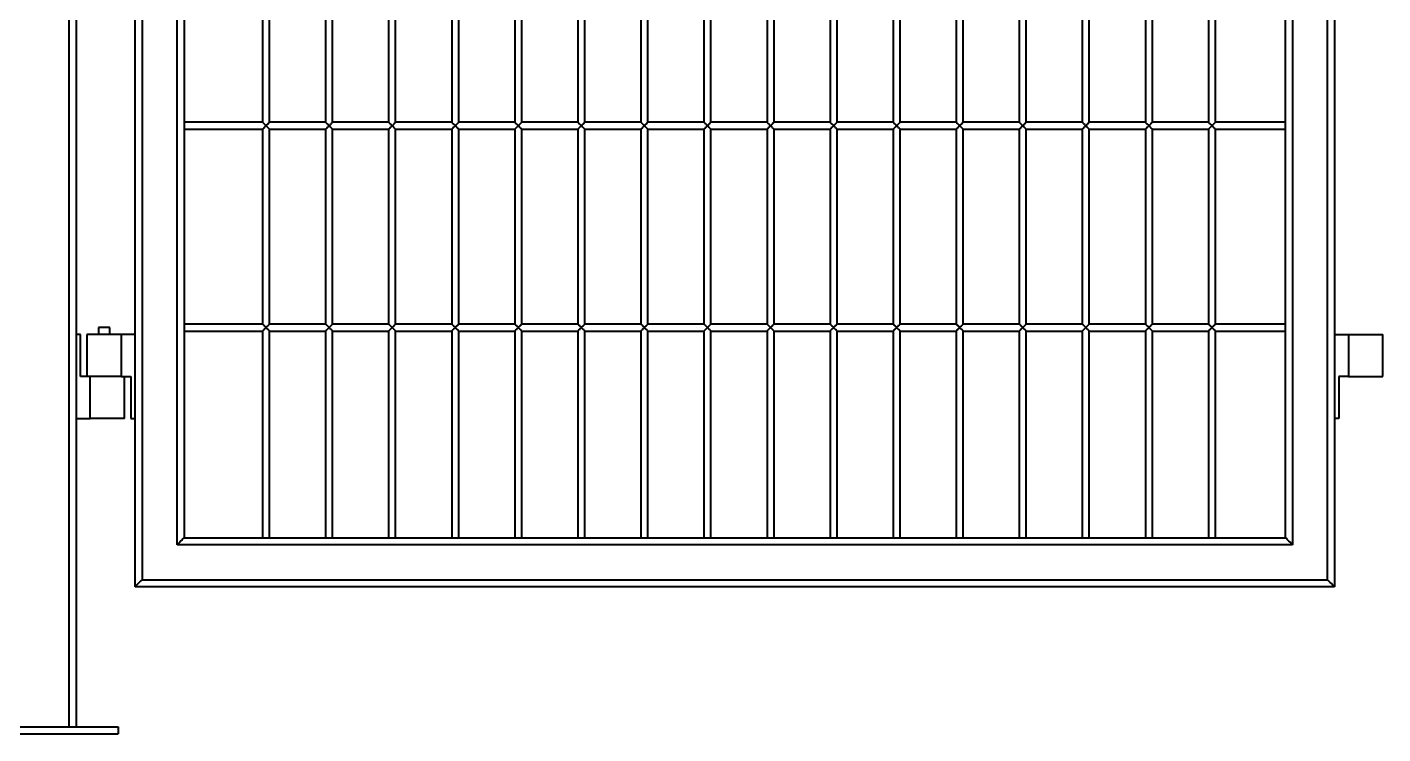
# Model space of a CAD drawing. Header units: millimetres. Extents: x 0 to 420, y 0 to 297.
# Drawn here: x 276.72 to 296.07, y 215.75 to 225.83 of the extents above; entities that cross this region are included whole.
import ezdxf

# ---------------------------------------------------------------- set-up
doc = ezdxf.new("R2010")
doc.units = ezdxf.units.MM

msp = doc.modelspace()

# ---------------------------------------------------------------- linework, layer by layer
at = {"color": 7, "linetype": 'Continuous', "lineweight": 40}
for p, q in [((277.3225, 215.8453), (277.3225, 255.8453)), ((277.4225, 255.8453), (277.4225, 215.8453)), ((278.2625, 217.8453), (278.2625, 253.8453)), ((278.3625, 253.7453), (278.3625, 217.9453)), ((295.2825, 217.9453), (295.2825, 253.7453)), ((295.3825, 253.8453), (295.3825, 217.8453)), ((278.8625, 218.4453), (278.8625, 253.2453)), ((278.9625, 253.1453), (278.9625, 218.5453)), ((294.6825, 218.5453), (294.6825, 253.1453)), ((294.7825, 253.2453), (294.7825, 218.4453)), ((280.0825, 227.2553), (280.0825, 224.4753)), ((280.1825, 224.4753), (280.1825, 227.2553)), ((280.9825, 227.2553), (280.9825, 224.4753)), ((281.0825, 224.4753), (281.0825, 227.2553)), ((281.8825, 227.2553), (281.8825, 224.4753)), ((281.9825, 224.4753), (281.9825, 227.2553)), ((282.7825, 227.2553), (282.7825, 224.4753)), ((282.8825, 224.4753), (282.8825, 227.2553)), ((283.6825, 227.2553), (283.6825, 224.4753)), ((283.7825, 224.4753), (283.7825, 227.2553)), ((284.5825, 227.2553), (284.5825, 224.4753)), ((284.6825, 224.4753), (284.6825, 227.2553)), ((285.4825, 227.2553), (285.4825, 224.4753)), ((285.5825, 224.4753), (285.5825, 227.2553)), ((286.3825, 227.2553), (286.3825, 224.4753)), ((286.4825, 224.4753), (286.4825, 227.2553)), ((287.2825, 227.2553), (287.2825, 224.4753)), ((287.3825, 224.4753), (287.3825, 227.2553)), ((288.1825, 227.2553), (288.1825, 224.4753)), ((288.2825, 224.4753), (288.2825, 227.2553)), ((289.0825, 227.2553), (289.0825, 224.4753)), ((289.1825, 224.4753), (289.1825, 227.2553)), ((289.9825, 227.2553), (289.9825, 224.4753)), ((290.0825, 224.4753), (290.0825, 227.2553)), ((290.8825, 227.2553), (290.8825, 224.4753)), ((290.9825, 224.4753), (290.9825, 227.2553)), ((291.7825, 227.2553), (291.7825, 224.4753)), ((291.8825, 224.4753), (291.8825, 227.2553)), ((292.6825, 227.2553), (292.6825, 224.4753)), ((292.7825, 224.4753), (292.7825, 227.2553)), ((293.5825, 227.2553), (293.5825, 224.4753)), ((293.6825, 224.4753), (293.6825, 227.2553)), ((280.0825, 224.4753), (278.9625, 224.4753)), ((280.9825, 224.4753), (280.1825, 224.4753)), ((281.8825, 224.4753), (281.0825, 224.4753)), ((282.7825, 224.4753), (281.9825, 224.4753)), ((283.6825, 224.4753), (282.8825, 224.4753)), ((284.5825, 224.4753), (283.7825, 224.4753)), ((285.4825, 224.4753), (284.6825, 224.4753)), ((286.3825, 224.4753), (285.5825, 224.4753)), ((287.2825, 224.4753), (286.4825, 224.4753)), ((288.1825, 224.4753), (287.3825, 224.4753)), ((289.0825, 224.4753), (288.2825, 224.4753)), ((289.9825, 224.4753), (289.1825, 224.4753)), ((290.8825, 224.4753), (290.0825, 224.4753)), ((291.7825, 224.4753), (290.9825, 224.4753)), ((292.6825, 224.4753), (291.8825, 224.4753)), ((293.5825, 224.4753), (292.7825, 224.4753)), ((294.6825, 224.4753), (293.6825, 224.4753)), ((278.9625, 224.3753), (280.0825, 224.3753)), ((280.0825, 224.3753), (280.0825, 221.5953)), ((280.1825, 221.5953), (280.1825, 224.3753)), ((280.1825, 224.3753), (280.9825, 224.3753)), ((280.9825, 224.3753), (280.9825, 221.5953)), ((281.0825, 221.5953), (281.0825, 224.3753)), ((281.0825, 224.3753), (281.8825, 224.3753)), ((281.8825, 224.3753), (281.8825, 221.5953)), ((281.9825, 221.5953), (281.9825, 224.3753)), ((281.9825, 224.3753), (282.7825, 224.3753)), ((282.7825, 224.3753), (282.7825, 221.5953)), ((282.8825, 221.5953), (282.8825, 224.3753)), ((282.8825, 224.3753), (283.6825, 224.3753)), ((283.6825, 224.3753), (283.6825, 221.5953)), ((283.7825, 221.5953), (283.7825, 224.3753)), ((283.7825, 224.3753), (284.5825, 224.3753)), ((284.5825, 224.3753), (284.5825, 221.5953)), ((284.6825, 221.5953), (284.6825, 224.3753)), ((284.6825, 224.3753), (285.4825, 224.3753)), ((285.4825, 224.3753), (285.4825, 221.5953)), ((285.5825, 221.5953), (285.5825, 224.3753)), ((285.5825, 224.3753), (286.3825, 224.3753)), ((286.3825, 224.3753), (286.3825, 221.5953)), ((286.4825, 221.5953), (286.4825, 224.3753)), ((286.4825, 224.3753), (287.2825, 224.3753)), ((287.2825, 224.3753), (287.2825, 221.5953)), ((287.3825, 221.5953), (287.3825, 224.3753)), ((287.3825, 224.3753), (288.1825, 224.3753)), ((288.1825, 224.3753), (288.1825, 221.5953)), ((288.2825, 221.5953), (288.2825, 224.3753)), ((288.2825, 224.3753), (289.0825, 224.3753)), ((289.0825, 224.3753), (289.0825, 221.5953)), ((289.1825, 221.5953), (289.1825, 224.3753)), ((289.1825, 224.3753), (289.9825, 224.3753)), ((289.9825, 224.3753), (289.9825, 221.5953)), ((290.0825, 221.5953), (290.0825, 224.3753)), ((290.0825, 224.3753), (290.8825, 224.3753)), ((290.8825, 224.3753), (290.8825, 221.5953)), ((290.9825, 221.5953), (290.9825, 224.3753)), ((290.9825, 224.3753), (291.7825, 224.3753)), ((291.7825, 224.3753), (291.7825, 221.5953)), ((291.8825, 221.5953), (291.8825, 224.3753)), ((291.8825, 224.3753), (292.6825, 224.3753)), ((292.6825, 224.3753), (292.6825, 221.5953)), ((292.7825, 221.5953), (292.7825, 224.3753)), ((292.7825, 224.3753), (293.5825, 224.3753)), ((293.5825, 224.3753), (293.5825, 221.5953)), ((293.6825, 221.5953), (293.6825, 224.3753)), ((293.6825, 224.3753), (294.6825, 224.3753)), ((280.0825, 221.5953), (278.9625, 221.5953)), ((280.9825, 221.5953), (280.1825, 221.5953)), ((281.8825, 221.5953), (281.0825, 221.5953)), ((282.7825, 221.5953), (281.9825, 221.5953)), ((283.6825, 221.5953), (282.8825, 221.5953)), ((284.5825, 221.5953), (283.7825, 221.5953)), ((285.4825, 221.5953), (284.6825, 221.5953)), ((286.3825, 221.5953), (285.5825, 221.5953)), ((287.2825, 221.5953), (286.4825, 221.5953)), ((288.1825, 221.5953), (287.3825, 221.5953)), ((289.0825, 221.5953), (288.2825, 221.5953)), ((289.9825, 221.5953), (289.1825, 221.5953)), ((290.8825, 221.5953), (290.0825, 221.5953)), ((291.7825, 221.5953), (290.9825, 221.5953)), ((292.6825, 221.5953), (291.8825, 221.5953)), ((293.5825, 221.5953), (292.7825, 221.5953)), ((294.6825, 221.5953), (293.6825, 221.5953)), ((277.4825, 221.4453), (277.4225, 221.4453)), ((277.4825, 220.8453), (277.4825, 221.4453)), ((277.5725, 221.4453), (277.5725, 220.8453)), ((278.0625, 221.4453), (277.5725, 221.4453)), ((277.7425, 221.5453), (277.7425, 221.4453)), ((277.9025, 221.5453), (277.7425, 221.5453)), ((277.9025, 221.4453), (277.9025, 221.5453)), ((278.0625, 221.4453), (278.0625, 220.8453)), ((278.2625, 221.4453), (278.0625, 221.4453)), ((278.9625, 221.4953), (280.0825, 221.4953)), ((280.0825, 221.4953), (280.0825, 218.5453)), ((280.1825, 218.5453), (280.1825, 221.4953)), ((280.1825, 221.4953), (280.9825, 221.4953)), ((280.9825, 221.4953), (280.9825, 218.5453)), ((281.0825, 218.5453), (281.0825, 221.4953)), ((281.0825, 221.4953), (281.8825, 221.4953)), ((281.8825, 221.4953), (281.8825, 218.5453)), ((281.9825, 218.5453), (281.9825, 221.4953)), ((281.9825, 221.4953), (282.7825, 221.4953)), ((282.7825, 221.4953), (282.7825, 218.5453)), ((282.8825, 218.5453), (282.8825, 221.4953)), ((282.8825, 221.4953), (283.6825, 221.4953)), ((283.6825, 221.4953), (283.6825, 218.5453)), ((283.7825, 218.5453), (283.7825, 221.4953)), ((283.7825, 221.4953), (284.5825, 221.4953)), ((284.5825, 221.4953), (284.5825, 218.5453)), ((284.6825, 218.5453), (284.6825, 221.4953)), ((284.6825, 221.4953), (285.4825, 221.4953)), ((285.4825, 221.4953), (285.4825, 218.5453)), ((285.5825, 218.5453), (285.5825, 221.4953)), ((285.5825, 221.4953), (286.3825, 221.4953)), ((286.3825, 221.4953), (286.3825, 218.5453)), ((286.4825, 218.5453), (286.4825, 221.4953)), ((286.4825, 221.4953), (287.2825, 221.4953)), ((287.2825, 221.4953), (287.2825, 218.5453)), ((287.3825, 218.5453), (287.3825, 221.4953)), ((287.3825, 221.4953), (288.1825, 221.4953)), ((288.1825, 221.4953), (288.1825, 218.5453)), ((288.2825, 218.5453), (288.2825, 221.4953)), ((288.2825, 221.4953), (289.0825, 221.4953)), ((289.0825, 221.4953), (289.0825, 218.5453)), ((289.1825, 218.5453), (289.1825, 221.4953)), ((289.1825, 221.4953), (289.9825, 221.4953)), ((289.9825, 221.4953), (289.9825, 218.5453)), ((290.0825, 218.5453), (290.0825, 221.4953)), ((290.0825, 221.4953), (290.8825, 221.4953)), ((290.8825, 221.4953), (290.8825, 218.5453)), ((290.9825, 218.5453), (290.9825, 221.4953)), ((290.9825, 221.4953), (291.7825, 221.4953)), ((291.7825, 221.4953), (291.7825, 218.5453)), ((291.8825, 218.5453), (291.8825, 221.4953)), ((291.8825, 221.4953), (292.6825, 221.4953)), ((292.6825, 221.4953), (292.6825, 218.5453)), ((292.7825, 218.5453), (292.7825, 221.4953)), ((292.7825, 221.4953), (293.5825, 221.4953)), ((293.5825, 221.4953), (293.5825, 218.5453)), ((293.6825, 218.5453), (293.6825, 221.4953)), ((293.6825, 221.4953), (294.6825, 221.4953)), ((295.3825, 221.4453), (295.5825, 221.4453)), ((295.5825, 221.4453), (296.0725, 221.4453)), ((295.5825, 221.4453), (295.5825, 220.8453)), ((296.0725, 220.8453), (296.0725, 221.4453)), ((277.6225, 220.8453), (277.4825, 220.8453)), ((277.6225, 220.2453), (277.6225, 220.8453)), ((277.8425, 220.8453), (277.6225, 220.8453)), ((278.0625, 220.8453), (277.8425, 220.8453)), ((278.0625, 220.8453), (278.2025, 220.8453)), ((278.1125, 220.2453), (278.1125, 220.8453)), ((278.2025, 220.8453), (278.2025, 220.2453)), ((295.4425, 220.8453), (295.4425, 220.2453)), ((295.5825, 220.8453), (295.4425, 220.8453)), ((295.5825, 220.8453), (296.0725, 220.8453)), ((277.4225, 220.2453), (277.6225, 220.2453)), ((278.1125, 220.2453), (277.6225, 220.2453)), ((278.2025, 220.2453), (278.2625, 220.2453)), ((295.4425, 220.2453), (295.3825, 220.2453)), ((278.9625, 218.5453), (294.6825, 218.5453)), ((294.7825, 218.4453), (278.8625, 218.4453)), ((278.3625, 217.9453), (295.2825, 217.9453)), ((295.3825, 217.8453), (278.2625, 217.8453)), ((275.6225, 215.8453), (278.0225, 215.8453)), ((278.0225, 215.8453), (278.0225, 215.7453)), ((275.6225, 215.7453), (278.0225, 215.7453))]:
    msp.add_line(p, q, dxfattribs=at)
at = {"color": 7, "linetype": 'Continuous', "lineweight": 40, "flags": 128}
for points in [[(280.0825, 224.4753), (280.0832, 224.4746), (280.0855, 224.4723), (280.0892, 224.4686), (280.0942, 224.4636), (280.1003, 224.4575), (280.1075, 224.4503), (280.1154, 224.4424), (280.1238, 224.434), (280.1325, 224.4253)], [(280.1325, 224.4253), (280.1417, 224.4345), (280.1505, 224.4434), (280.1588, 224.4517), (280.1662, 224.459), (280.1724, 224.4652), (280.1772, 224.4701), (280.1806, 224.4734), (280.1823, 224.4751), (280.1825, 224.4753)], [(280.9825, 224.4753), (280.9832, 224.4746), (280.9855, 224.4723), (280.9892, 224.4686), (280.9942, 224.4636), (281.0003, 224.4575), (281.0075, 224.4503), (281.0154, 224.4424), (281.0238, 224.434), (281.0325, 224.4253)], [(281.0325, 224.4253), (281.0417, 224.4345), (281.0505, 224.4434), (281.0588, 224.4517), (281.0661, 224.459), (281.0724, 224.4652), (281.0772, 224.4701), (281.0806, 224.4734), (281.0823, 224.4751), (281.0825, 224.4753)], [(281.8825, 224.4753), (281.8832, 224.4746), (281.8855, 224.4723), (281.8892, 224.4686), (281.8942, 224.4636), (281.9003, 224.4575), (281.9075, 224.4503), (281.9154, 224.4424), (281.9238, 224.434), (281.9325, 224.4253)], [(281.9325, 224.4253), (281.9417, 224.4345), (281.9505, 224.4434), (281.9588, 224.4517), (281.9662, 224.459), (281.9724, 224.4652), (281.9772, 224.4701), (281.9806, 224.4734), (281.9823, 224.4751), (281.9825, 224.4753)], [(282.7825, 224.4753), (282.7832, 224.4746), (282.7855, 224.4723), (282.7892, 224.4686), (282.7942, 224.4636), (282.8003, 224.4575), (282.8075, 224.4503), (282.8154, 224.4424), (282.8238, 224.434), (282.8325, 224.4253)], [(282.8325, 224.4253), (282.8417, 224.4345), (282.8505, 224.4434), (282.8588, 224.4517), (282.8662, 224.459), (282.8724, 224.4652), (282.8772, 224.4701), (282.8806, 224.4734), (282.8823, 224.4751), (282.8825, 224.4753)], [(283.6825, 224.4753), (283.6832, 224.4746), (283.6855, 224.4723), (283.6892, 224.4686), (283.6942, 224.4636), (283.7003, 224.4575), (283.7075, 224.4503), (283.7154, 224.4424), (283.7238, 224.434), (283.7325, 224.4253)], [(283.7325, 224.4253), (283.7417, 224.4345), (283.7505, 224.4434), (283.7588, 224.4517), (283.7661, 224.459), (283.7724, 224.4652), (283.7772, 224.4701), (283.7806, 224.4734), (283.7823, 224.4751), (283.7825, 224.4753)], [(284.5825, 224.4753), (284.5832, 224.4746), (284.5855, 224.4723), (284.5892, 224.4686), (284.5942, 224.4636), (284.6003, 224.4575), (284.6075, 224.4503), (284.6154, 224.4424), (284.6238, 224.434), (284.6325, 224.4253)], [(284.6325, 224.4253), (284.6417, 224.4345), (284.6505, 224.4434), (284.6588, 224.4517), (284.6662, 224.459), (284.6724, 224.4652), (284.6772, 224.4701), (284.6806, 224.4734), (284.6823, 224.4751), (284.6825, 224.4753)], [(285.4825, 224.4753), (285.4832, 224.4746), (285.4855, 224.4723), (285.4892, 224.4686), (285.4942, 224.4636), (285.5003, 224.4575), (285.5075, 224.4503), (285.5154, 224.4424), (285.5238, 224.434), (285.5325, 224.4253)], [(285.5325, 224.4253), (285.5417, 224.4345), (285.5505, 224.4434), (285.5588, 224.4517), (285.5662, 224.459), (285.5724, 224.4652), (285.5772, 224.4701), (285.5806, 224.4734), (285.5823, 224.4751), (285.5825, 224.4753)], [(286.3825, 224.4753), (286.3832, 224.4746), (286.3855, 224.4723), (286.3892, 224.4686), (286.3942, 224.4636), (286.4003, 224.4575), (286.4075, 224.4503), (286.4154, 224.4424), (286.4238, 224.434), (286.4325, 224.4253)], [(286.4325, 224.4253), (286.4417, 224.4345), (286.4505, 224.4434), (286.4588, 224.4517), (286.4662, 224.459), (286.4724, 224.4652), (286.4772, 224.4701), (286.4806, 224.4734), (286.4823, 224.4751), (286.4825, 224.4753)], [(287.2825, 224.4753), (287.2832, 224.4746), (287.2855, 224.4723), (287.2892, 224.4686), (287.2942, 224.4636), (287.3003, 224.4575), (287.3075, 224.4503), (287.3154, 224.4424), (287.3238, 224.434), (287.3325, 224.4253)], [(287.3325, 224.4253), (287.3417, 224.4345), (287.3505, 224.4434), (287.3588, 224.4517), (287.3662, 224.459), (287.3724, 224.4652), (287.3772, 224.4701), (287.3806, 224.4734), (287.3823, 224.4751), (287.3825, 224.4753)], [(288.1825, 224.4753), (288.1832, 224.4746), (288.1855, 224.4723), (288.1892, 224.4686), (288.1942, 224.4636), (288.2003, 224.4575), (288.2075, 224.4503), (288.2154, 224.4424), (288.2238, 224.434), (288.2325, 224.4253)], [(288.2325, 224.4253), (288.2417, 224.4345), (288.2505, 224.4434), (288.2588, 224.4517), (288.2662, 224.459), (288.2724, 224.4652), (288.2772, 224.4701), (288.2806, 224.4734), (288.2823, 224.4751), (288.2825, 224.4753)], [(289.0825, 224.4753), (289.0832, 224.4746), (289.0855, 224.4723), (289.0892, 224.4686), (289.0942, 224.4636), (289.1003, 224.4575), (289.1075, 224.4503), (289.1154, 224.4424), (289.1238, 224.434), (289.1325, 224.4253)], [(289.1325, 224.4253), (289.1417, 224.4345), (289.1505, 224.4434), (289.1588, 224.4517), (289.1662, 224.459), (289.1724, 224.4652), (289.1772, 224.4701), (289.1806, 224.4734), (289.1823, 224.4751), (289.1825, 224.4753)], [(289.9825, 224.4753), (289.9832, 224.4746), (289.9855, 224.4723), (289.9892, 224.4686), (289.9942, 224.4636), (290.0003, 224.4575), (290.0075, 224.4503), (290.0154, 224.4424), (290.0238, 224.434), (290.0325, 224.4253)], [(290.0325, 224.4253), (290.0417, 224.4345), (290.0505, 224.4434), (290.0588, 224.4517), (290.0662, 224.459), (290.0724, 224.4652), (290.0772, 224.4701), (290.0806, 224.4734), (290.0823, 224.4751), (290.0825, 224.4753)], [(290.8825, 224.4753), (290.8832, 224.4746), (290.8855, 224.4723), (290.8892, 224.4686), (290.8942, 224.4636), (290.9003, 224.4575), (290.9075, 224.4503), (290.9154, 224.4424), (290.9238, 224.434), (290.9325, 224.4253)], [(290.9325, 224.4253), (290.9417, 224.4345), (290.9505, 224.4434), (290.9588, 224.4517), (290.9662, 224.459), (290.9724, 224.4652), (290.9772, 224.4701), (290.9806, 224.4734), (290.9823, 224.4751), (290.9825, 224.4753)], [(291.7825, 224.4753), (291.7832, 224.4746), (291.7855, 224.4723), (291.7892, 224.4686), (291.7942, 224.4636), (291.8003, 224.4575), (291.8075, 224.4503), (291.8154, 224.4424), (291.8238, 224.434), (291.8325, 224.4253)], [(291.8325, 224.4253), (291.8417, 224.4345), (291.8505, 224.4434), (291.8588, 224.4517), (291.8662, 224.459), (291.8724, 224.4652), (291.8772, 224.4701), (291.8806, 224.4734), (291.8823, 224.4751), (291.8825, 224.4753)], [(292.6825, 224.4753), (292.6832, 224.4746), (292.6855, 224.4723), (292.6892, 224.4686), (292.6942, 224.4636), (292.7003, 224.4575), (292.7075, 224.4503), (292.7154, 224.4424), (292.7238, 224.434), (292.7325, 224.4253)], [(292.7325, 224.4253), (292.7417, 224.4345), (292.7505, 224.4434), (292.7588, 224.4517), (292.7662, 224.459), (292.7724, 224.4652), (292.7772, 224.4701), (292.7806, 224.4734), (292.7823, 224.4751), (292.7825, 224.4753)], [(293.5825, 224.4753), (293.5832, 224.4746), (293.5855, 224.4723), (293.5892, 224.4686), (293.5942, 224.4636), (293.6003, 224.4575), (293.6075, 224.4503), (293.6154, 224.4424), (293.6238, 224.434), (293.6325, 224.4253)], [(293.6325, 224.4253), (293.6417, 224.4345), (293.6505, 224.4434), (293.6588, 224.4517), (293.6662, 224.459), (293.6724, 224.4652), (293.6772, 224.4701), (293.6806, 224.4734), (293.6823, 224.4751), (293.6825, 224.4753)], [(280.1325, 224.4253), (280.1238, 224.4167), (280.1154, 224.4082), (280.1075, 224.4003), (280.1003, 224.3932), (280.0942, 224.387), (280.0892, 224.382), (280.0855, 224.3784), (280.0832, 224.3761), (280.0825, 224.3753)], [(280.1825, 224.3753), (280.1823, 224.3755), (280.1806, 224.3772), (280.1772, 224.3806), (280.1724, 224.3854), (280.1662, 224.3917), (280.1588, 224.399), (280.1505, 224.4073), (280.1417, 224.4161), (280.1325, 224.4253)], [(281.0325, 224.4253), (281.0238, 224.4167), (281.0154, 224.4082), (281.0075, 224.4003), (281.0003, 224.3932), (280.9942, 224.387), (280.9892, 224.382), (280.9855, 224.3784), (280.9832, 224.3761), (280.9825, 224.3753)], [(281.0825, 224.3753), (281.0823, 224.3755), (281.0806, 224.3772), (281.0772, 224.3806), (281.0724, 224.3854), (281.0661, 224.3917), (281.0588, 224.399), (281.0505, 224.4073), (281.0417, 224.4161), (281.0325, 224.4253)], [(281.9325, 224.4253), (281.9238, 224.4167), (281.9154, 224.4082), (281.9075, 224.4003), (281.9003, 224.3932), (281.8942, 224.387), (281.8892, 224.382), (281.8855, 224.3784), (281.8832, 224.3761), (281.8825, 224.3753)], [(281.9825, 224.3753), (281.9823, 224.3755), (281.9806, 224.3772), (281.9772, 224.3806), (281.9724, 224.3854), (281.9662, 224.3917), (281.9588, 224.399), (281.9505, 224.4073), (281.9417, 224.4161), (281.9325, 224.4253)], [(282.8325, 224.4253), (282.8238, 224.4167), (282.8154, 224.4082), (282.8075, 224.4003), (282.8003, 224.3932), (282.7942, 224.387), (282.7892, 224.382), (282.7855, 224.3784), (282.7832, 224.3761), (282.7825, 224.3753)], [(282.8825, 224.3753), (282.8823, 224.3755), (282.8806, 224.3772), (282.8772, 224.3806), (282.8724, 224.3854), (282.8662, 224.3917), (282.8588, 224.399), (282.8505, 224.4073), (282.8417, 224.4161), (282.8325, 224.4253)], [(283.7325, 224.4253), (283.7238, 224.4167), (283.7154, 224.4082), (283.7075, 224.4003), (283.7003, 224.3932), (283.6942, 224.387), (283.6892, 224.382), (283.6855, 224.3784), (283.6832, 224.3761), (283.6825, 224.3753)], [(283.7825, 224.3753), (283.7823, 224.3755), (283.7806, 224.3772), (283.7772, 224.3806), (283.7724, 224.3854), (283.7661, 224.3917), (283.7588, 224.399), (283.7505, 224.4073), (283.7417, 224.4161), (283.7325, 224.4253)], [(284.6325, 224.4253), (284.6238, 224.4167), (284.6154, 224.4082), (284.6075, 224.4003), (284.6003, 224.3932), (284.5942, 224.387), (284.5892, 224.382), (284.5855, 224.3784), (284.5832, 224.3761), (284.5825, 224.3753)], [(284.6825, 224.3753), (284.6823, 224.3755), (284.6806, 224.3772), (284.6772, 224.3806), (284.6724, 224.3854), (284.6662, 224.3917), (284.6588, 224.399), (284.6505, 224.4073), (284.6417, 224.4161), (284.6325, 224.4253)], [(285.5325, 224.4253), (285.5238, 224.4167), (285.5154, 224.4082), (285.5075, 224.4003), (285.5003, 224.3932), (285.4942, 224.387), (285.4892, 224.382), (285.4855, 224.3784), (285.4832, 224.3761), (285.4825, 224.3753)], [(285.5825, 224.3753), (285.5823, 224.3755), (285.5806, 224.3772), (285.5772, 224.3806), (285.5724, 224.3854), (285.5662, 224.3917), (285.5588, 224.399), (285.5505, 224.4073), (285.5417, 224.4161), (285.5325, 224.4253)], [(286.4325, 224.4253), (286.4238, 224.4167), (286.4154, 224.4082), (286.4075, 224.4003), (286.4003, 224.3932), (286.3942, 224.387), (286.3892, 224.382), (286.3855, 224.3784), (286.3832, 224.3761), (286.3825, 224.3753)], [(286.4825, 224.3753), (286.4823, 224.3755), (286.4806, 224.3772), (286.4772, 224.3806), (286.4724, 224.3854), (286.4662, 224.3917), (286.4588, 224.399), (286.4505, 224.4073), (286.4417, 224.4161), (286.4325, 224.4253)], [(287.3325, 224.4253), (287.3238, 224.4167), (287.3154, 224.4082), (287.3075, 224.4003), (287.3003, 224.3932), (287.2942, 224.387), (287.2892, 224.382), (287.2855, 224.3784), (287.2832, 224.3761), (287.2825, 224.3753)], [(287.3825, 224.3753), (287.3823, 224.3755), (287.3806, 224.3772), (287.3772, 224.3806), (287.3724, 224.3854), (287.3662, 224.3917), (287.3588, 224.399), (287.3505, 224.4073), (287.3417, 224.4161), (287.3325, 224.4253)], [(288.2325, 224.4253), (288.2238, 224.4167), (288.2154, 224.4082), (288.2075, 224.4003), (288.2003, 224.3932), (288.1942, 224.387), (288.1892, 224.382), (288.1855, 224.3784), (288.1832, 224.3761), (288.1825, 224.3753)], [(288.2825, 224.3753), (288.2823, 224.3755), (288.2806, 224.3772), (288.2772, 224.3806), (288.2724, 224.3854), (288.2662, 224.3917), (288.2588, 224.399), (288.2505, 224.4073), (288.2417, 224.4161), (288.2325, 224.4253)], [(289.1325, 224.4253), (289.1238, 224.4167), (289.1154, 224.4082), (289.1075, 224.4003), (289.1003, 224.3932), (289.0942, 224.387), (289.0892, 224.382), (289.0855, 224.3784), (289.0832, 224.3761), (289.0825, 224.3753)], [(289.1825, 224.3753), (289.1823, 224.3755), (289.1806, 224.3772), (289.1772, 224.3806), (289.1724, 224.3854), (289.1662, 224.3917), (289.1588, 224.399), (289.1505, 224.4073), (289.1417, 224.4161), (289.1325, 224.4253)], [(290.0325, 224.4253), (290.0238, 224.4167), (290.0154, 224.4082), (290.0075, 224.4003), (290.0003, 224.3932), (289.9942, 224.387), (289.9892, 224.382), (289.9855, 224.3784), (289.9832, 224.3761), (289.9825, 224.3753)], [(290.0825, 224.3753), (290.0823, 224.3755), (290.0806, 224.3772), (290.0772, 224.3806), (290.0724, 224.3854), (290.0662, 224.3917), (290.0588, 224.399), (290.0505, 224.4073), (290.0417, 224.4161), (290.0325, 224.4253)], [(290.9325, 224.4253), (290.9238, 224.4167), (290.9154, 224.4082), (290.9075, 224.4003), (290.9003, 224.3932), (290.8942, 224.387), (290.8892, 224.382), (290.8855, 224.3784), (290.8832, 224.3761), (290.8825, 224.3753)], [(290.9825, 224.3753), (290.9823, 224.3755), (290.9806, 224.3772), (290.9772, 224.3806), (290.9724, 224.3854), (290.9662, 224.3917), (290.9588, 224.399), (290.9505, 224.4073), (290.9417, 224.4161), (290.9325, 224.4253)], [(291.8325, 224.4253), (291.8238, 224.4167), (291.8154, 224.4082), (291.8075, 224.4003), (291.8003, 224.3932), (291.7942, 224.387), (291.7892, 224.382), (291.7855, 224.3784), (291.7832, 224.3761), (291.7825, 224.3753)], [(291.8825, 224.3753), (291.8823, 224.3755), (291.8806, 224.3772), (291.8772, 224.3806), (291.8724, 224.3854), (291.8662, 224.3917), (291.8588, 224.399), (291.8505, 224.4073), (291.8417, 224.4161), (291.8325, 224.4253)], [(292.7325, 224.4253), (292.7238, 224.4167), (292.7154, 224.4082), (292.7075, 224.4003), (292.7003, 224.3932), (292.6942, 224.387), (292.6892, 224.382), (292.6855, 224.3784), (292.6832, 224.3761), (292.6825, 224.3753)], [(292.7825, 224.3753), (292.7823, 224.3755), (292.7806, 224.3772), (292.7772, 224.3806), (292.7724, 224.3854), (292.7662, 224.3917), (292.7588, 224.399), (292.7505, 224.4073), (292.7417, 224.4161), (292.7325, 224.4253)], [(293.6325, 224.4253), (293.6238, 224.4167), (293.6154, 224.4082), (293.6075, 224.4003), (293.6003, 224.3932), (293.5942, 224.387), (293.5892, 224.382), (293.5855, 224.3784), (293.5832, 224.3761), (293.5825, 224.3753)], [(293.6825, 224.3753), (293.6823, 224.3755), (293.6806, 224.3772), (293.6772, 224.3806), (293.6724, 224.3854), (293.6662, 224.3917), (293.6588, 224.399), (293.6505, 224.4073), (293.6417, 224.4161), (293.6325, 224.4253)], [(280.0825, 221.5953), (280.0832, 221.5946), (280.0855, 221.5923), (280.0892, 221.5886), (280.0942, 221.5836), (280.1003, 221.5775), (280.1075, 221.5703), (280.1154, 221.5624), (280.1238, 221.554), (280.1325, 221.5453)], [(280.1325, 221.5453), (280.1417, 221.5545), (280.1505, 221.5634), (280.1588, 221.5717), (280.1662, 221.579), (280.1724, 221.5852), (280.1772, 221.5901), (280.1806, 221.5934), (280.1823, 221.5951), (280.1825, 221.5953)], [(280.9825, 221.5953), (280.9832, 221.5946), (280.9855, 221.5923), (280.9892, 221.5886), (280.9942, 221.5836), (281.0003, 221.5775), (281.0075, 221.5703), (281.0154, 221.5624), (281.0238, 221.554), (281.0325, 221.5453)], [(281.0325, 221.5453), (281.0417, 221.5545), (281.0505, 221.5634), (281.0588, 221.5717), (281.0661, 221.579), (281.0724, 221.5852), (281.0772, 221.5901), (281.0806, 221.5934), (281.0823, 221.5951), (281.0825, 221.5953)], [(281.8825, 221.5953), (281.8832, 221.5946), (281.8855, 221.5923), (281.8892, 221.5886), (281.8942, 221.5836), (281.9003, 221.5775), (281.9075, 221.5703), (281.9154, 221.5624), (281.9238, 221.554), (281.9325, 221.5453)], [(281.9325, 221.5453), (281.9417, 221.5545), (281.9505, 221.5634), (281.9588, 221.5717), (281.9662, 221.579), (281.9724, 221.5852), (281.9772, 221.5901), (281.9806, 221.5934), (281.9823, 221.5951), (281.9825, 221.5953)], [(282.7825, 221.5953), (282.7832, 221.5946), (282.7855, 221.5923), (282.7892, 221.5886), (282.7942, 221.5836), (282.8003, 221.5775), (282.8075, 221.5703), (282.8154, 221.5624), (282.8238, 221.554), (282.8325, 221.5453)], [(282.8325, 221.5453), (282.8417, 221.5545), (282.8505, 221.5634), (282.8588, 221.5717), (282.8662, 221.579), (282.8724, 221.5852), (282.8772, 221.5901), (282.8806, 221.5934), (282.8823, 221.5951), (282.8825, 221.5953)], [(283.6825, 221.5953), (283.6832, 221.5946), (283.6855, 221.5923), (283.6892, 221.5886), (283.6942, 221.5836), (283.7003, 221.5775), (283.7075, 221.5703), (283.7154, 221.5624), (283.7238, 221.554), (283.7325, 221.5453)], [(283.7325, 221.5453), (283.7417, 221.5545), (283.7505, 221.5634), (283.7588, 221.5717), (283.7661, 221.579), (283.7724, 221.5852), (283.7772, 221.5901), (283.7806, 221.5934), (283.7823, 221.5951), (283.7825, 221.5953)], [(284.5825, 221.5953), (284.5832, 221.5946), (284.5855, 221.5923), (284.5892, 221.5886), (284.5942, 221.5836), (284.6003, 221.5775), (284.6075, 221.5703), (284.6154, 221.5624), (284.6238, 221.554), (284.6325, 221.5453)], [(284.6325, 221.5453), (284.6417, 221.5545), (284.6505, 221.5634), (284.6588, 221.5717), (284.6662, 221.579), (284.6724, 221.5852), (284.6772, 221.5901), (284.6806, 221.5934), (284.6823, 221.5951), (284.6825, 221.5953)], [(285.4825, 221.5953), (285.4832, 221.5946), (285.4855, 221.5923), (285.4892, 221.5886), (285.4942, 221.5836), (285.5003, 221.5775), (285.5075, 221.5703), (285.5154, 221.5624), (285.5238, 221.554), (285.5325, 221.5453)], [(285.5325, 221.5453), (285.5417, 221.5545), (285.5505, 221.5634), (285.5588, 221.5717), (285.5662, 221.579), (285.5724, 221.5852), (285.5772, 221.5901), (285.5806, 221.5934), (285.5823, 221.5951), (285.5825, 221.5953)], [(286.3825, 221.5953), (286.3832, 221.5946), (286.3855, 221.5923), (286.3892, 221.5886), (286.3942, 221.5836), (286.4003, 221.5775), (286.4075, 221.5703), (286.4154, 221.5624), (286.4238, 221.554), (286.4325, 221.5453)], [(286.4325, 221.5453), (286.4417, 221.5545), (286.4505, 221.5634), (286.4588, 221.5717), (286.4662, 221.579), (286.4724, 221.5852), (286.4772, 221.5901), (286.4806, 221.5934), (286.4823, 221.5951), (286.4825, 221.5953)], [(287.2825, 221.5953), (287.2832, 221.5946), (287.2855, 221.5923), (287.2892, 221.5886), (287.2942, 221.5836), (287.3003, 221.5775), (287.3075, 221.5703), (287.3154, 221.5624), (287.3238, 221.554), (287.3325, 221.5453)], [(287.3325, 221.5453), (287.3417, 221.5545), (287.3505, 221.5634), (287.3588, 221.5717), (287.3662, 221.579), (287.3724, 221.5852), (287.3772, 221.5901), (287.3806, 221.5934), (287.3823, 221.5951), (287.3825, 221.5953)], [(288.1825, 221.5953), (288.1832, 221.5946), (288.1855, 221.5923), (288.1892, 221.5886), (288.1942, 221.5836), (288.2003, 221.5775), (288.2075, 221.5703), (288.2154, 221.5624), (288.2238, 221.554), (288.2325, 221.5453)], [(288.2325, 221.5453), (288.2417, 221.5545), (288.2505, 221.5634), (288.2588, 221.5717), (288.2662, 221.579), (288.2724, 221.5852), (288.2772, 221.5901), (288.2806, 221.5934), (288.2823, 221.5951), (288.2825, 221.5953)], [(289.0825, 221.5953), (289.0832, 221.5946), (289.0855, 221.5923), (289.0892, 221.5886), (289.0942, 221.5836), (289.1003, 221.5775), (289.1075, 221.5703), (289.1154, 221.5624), (289.1238, 221.554), (289.1325, 221.5453)], [(289.1325, 221.5453), (289.1417, 221.5545), (289.1505, 221.5634), (289.1588, 221.5717), (289.1662, 221.579), (289.1724, 221.5852), (289.1772, 221.5901), (289.1806, 221.5934), (289.1823, 221.5951), (289.1825, 221.5953)], [(289.9825, 221.5953), (289.9832, 221.5946), (289.9855, 221.5923), (289.9892, 221.5886), (289.9942, 221.5836), (290.0003, 221.5775), (290.0075, 221.5703), (290.0154, 221.5624), (290.0238, 221.554), (290.0325, 221.5453)], [(290.0325, 221.5453), (290.0417, 221.5545), (290.0505, 221.5634), (290.0588, 221.5717), (290.0662, 221.579), (290.0724, 221.5852), (290.0772, 221.5901), (290.0806, 221.5934), (290.0823, 221.5951), (290.0825, 221.5953)], [(290.8825, 221.5953), (290.8832, 221.5946), (290.8855, 221.5923), (290.8892, 221.5886), (290.8942, 221.5836), (290.9003, 221.5775), (290.9075, 221.5703), (290.9154, 221.5624), (290.9238, 221.554), (290.9325, 221.5453)], [(290.9325, 221.5453), (290.9417, 221.5545), (290.9505, 221.5634), (290.9588, 221.5717), (290.9662, 221.579), (290.9724, 221.5852), (290.9772, 221.5901), (290.9806, 221.5934), (290.9823, 221.5951), (290.9825, 221.5953)], [(291.7825, 221.5953), (291.7832, 221.5946), (291.7855, 221.5923), (291.7892, 221.5886), (291.7942, 221.5836), (291.8003, 221.5775), (291.8075, 221.5703), (291.8154, 221.5624), (291.8238, 221.554), (291.8325, 221.5453)], [(291.8325, 221.5453), (291.8417, 221.5545), (291.8505, 221.5634), (291.8588, 221.5717), (291.8662, 221.579), (291.8724, 221.5852), (291.8772, 221.5901), (291.8806, 221.5934), (291.8823, 221.5951), (291.8825, 221.5953)], [(292.6825, 221.5953), (292.6832, 221.5946), (292.6855, 221.5923), (292.6892, 221.5886), (292.6942, 221.5836), (292.7003, 221.5775), (292.7075, 221.5703), (292.7154, 221.5624), (292.7238, 221.554), (292.7325, 221.5453)], [(292.7325, 221.5453), (292.7417, 221.5545), (292.7505, 221.5634), (292.7588, 221.5717), (292.7662, 221.579), (292.7724, 221.5852), (292.7772, 221.5901), (292.7806, 221.5934), (292.7823, 221.5951), (292.7825, 221.5953)], [(293.5825, 221.5953), (293.5832, 221.5946), (293.5855, 221.5923), (293.5892, 221.5886), (293.5942, 221.5836), (293.6003, 221.5775), (293.6075, 221.5703), (293.6154, 221.5624), (293.6238, 221.554), (293.6325, 221.5453)], [(293.6325, 221.5453), (293.6417, 221.5545), (293.6505, 221.5634), (293.6588, 221.5717), (293.6662, 221.579), (293.6724, 221.5852), (293.6772, 221.5901), (293.6806, 221.5934), (293.6823, 221.5951), (293.6825, 221.5953)], [(280.1325, 221.5453), (280.1238, 221.5367), (280.1154, 221.5282), (280.1075, 221.5203), (280.1003, 221.5132), (280.0942, 221.507), (280.0892, 221.502), (280.0855, 221.4984), (280.0832, 221.4961), (280.0825, 221.4953)], [(280.1825, 221.4953), (280.1823, 221.4955), (280.1806, 221.4972), (280.1772, 221.5006), (280.1724, 221.5054), (280.1662, 221.5117), (280.1588, 221.519), (280.1505, 221.5273), (280.1417, 221.5361), (280.1325, 221.5453)], [(281.0325, 221.5453), (281.0238, 221.5367), (281.0154, 221.5282), (281.0075, 221.5203), (281.0003, 221.5132), (280.9942, 221.507), (280.9892, 221.502), (280.9855, 221.4984), (280.9832, 221.4961), (280.9825, 221.4953)], [(281.0825, 221.4953), (281.0823, 221.4955), (281.0806, 221.4972), (281.0772, 221.5006), (281.0724, 221.5054), (281.0661, 221.5117), (281.0588, 221.519), (281.0505, 221.5273), (281.0417, 221.5361), (281.0325, 221.5453)], [(281.9325, 221.5453), (281.9238, 221.5367), (281.9154, 221.5282), (281.9075, 221.5203), (281.9003, 221.5132), (281.8942, 221.507), (281.8892, 221.502), (281.8855, 221.4984), (281.8832, 221.4961), (281.8825, 221.4953)], [(281.9825, 221.4953), (281.9823, 221.4955), (281.9806, 221.4972), (281.9772, 221.5006), (281.9724, 221.5054), (281.9662, 221.5117), (281.9588, 221.519), (281.9505, 221.5273), (281.9417, 221.5361), (281.9325, 221.5453)], [(282.8325, 221.5453), (282.8238, 221.5367), (282.8154, 221.5282), (282.8075, 221.5203), (282.8003, 221.5132), (282.7942, 221.507), (282.7892, 221.502), (282.7855, 221.4984), (282.7832, 221.4961), (282.7825, 221.4953)], [(282.8825, 221.4953), (282.8823, 221.4955), (282.8806, 221.4972), (282.8772, 221.5006), (282.8724, 221.5054), (282.8662, 221.5117), (282.8588, 221.519), (282.8505, 221.5273), (282.8417, 221.5361), (282.8325, 221.5453)], [(283.7325, 221.5453), (283.7238, 221.5367), (283.7154, 221.5282), (283.7075, 221.5203), (283.7003, 221.5132), (283.6942, 221.507), (283.6892, 221.502), (283.6855, 221.4984), (283.6832, 221.4961), (283.6825, 221.4953)], [(283.7825, 221.4953), (283.7823, 221.4955), (283.7806, 221.4972), (283.7772, 221.5006), (283.7724, 221.5054), (283.7661, 221.5117), (283.7588, 221.519), (283.7505, 221.5273), (283.7417, 221.5361), (283.7325, 221.5453)], [(284.6325, 221.5453), (284.6238, 221.5367), (284.6154, 221.5282), (284.6075, 221.5203), (284.6003, 221.5132), (284.5942, 221.507), (284.5892, 221.502), (284.5855, 221.4984), (284.5832, 221.4961), (284.5825, 221.4953)], [(284.6825, 221.4953), (284.6823, 221.4955), (284.6806, 221.4972), (284.6772, 221.5006), (284.6724, 221.5054), (284.6662, 221.5117), (284.6588, 221.519), (284.6505, 221.5273), (284.6417, 221.5361), (284.6325, 221.5453)], [(285.5325, 221.5453), (285.5238, 221.5367), (285.5154, 221.5282), (285.5075, 221.5203), (285.5003, 221.5132), (285.4942, 221.507), (285.4892, 221.502), (285.4855, 221.4984), (285.4832, 221.4961), (285.4825, 221.4953)], [(285.5825, 221.4953), (285.5823, 221.4955), (285.5806, 221.4972), (285.5772, 221.5006), (285.5724, 221.5054), (285.5662, 221.5117), (285.5588, 221.519), (285.5505, 221.5273), (285.5417, 221.5361), (285.5325, 221.5453)], [(286.4325, 221.5453), (286.4238, 221.5367), (286.4154, 221.5282), (286.4075, 221.5203), (286.4003, 221.5132), (286.3942, 221.507), (286.3892, 221.502), (286.3855, 221.4984), (286.3832, 221.4961), (286.3825, 221.4953)], [(286.4825, 221.4953), (286.4823, 221.4955), (286.4806, 221.4972), (286.4772, 221.5006), (286.4724, 221.5054), (286.4662, 221.5117), (286.4588, 221.519), (286.4505, 221.5273), (286.4417, 221.5361), (286.4325, 221.5453)], [(287.3325, 221.5453), (287.3238, 221.5367), (287.3154, 221.5282), (287.3075, 221.5203), (287.3003, 221.5132), (287.2942, 221.507), (287.2892, 221.502), (287.2855, 221.4984), (287.2832, 221.4961), (287.2825, 221.4953)], [(287.3825, 221.4953), (287.3823, 221.4955), (287.3806, 221.4972), (287.3772, 221.5006), (287.3724, 221.5054), (287.3662, 221.5117), (287.3588, 221.519), (287.3505, 221.5273), (287.3417, 221.5361), (287.3325, 221.5453)], [(288.2325, 221.5453), (288.2238, 221.5367), (288.2154, 221.5282), (288.2075, 221.5203), (288.2003, 221.5132), (288.1942, 221.507), (288.1892, 221.502), (288.1855, 221.4984), (288.1832, 221.4961), (288.1825, 221.4953)], [(288.2825, 221.4953), (288.2823, 221.4955), (288.2806, 221.4972), (288.2772, 221.5006), (288.2724, 221.5054), (288.2662, 221.5117), (288.2588, 221.519), (288.2505, 221.5273), (288.2417, 221.5361), (288.2325, 221.5453)], [(289.1325, 221.5453), (289.1238, 221.5367), (289.1154, 221.5282), (289.1075, 221.5203), (289.1003, 221.5132), (289.0942, 221.507), (289.0892, 221.502), (289.0855, 221.4984), (289.0832, 221.4961), (289.0825, 221.4953)], [(289.1825, 221.4953), (289.1823, 221.4955), (289.1806, 221.4972), (289.1772, 221.5006), (289.1724, 221.5054), (289.1662, 221.5117), (289.1588, 221.519), (289.1505, 221.5273), (289.1417, 221.5361), (289.1325, 221.5453)], [(290.0325, 221.5453), (290.0238, 221.5367), (290.0154, 221.5282), (290.0075, 221.5203), (290.0003, 221.5132), (289.9942, 221.507), (289.9892, 221.502), (289.9855, 221.4984), (289.9832, 221.4961), (289.9825, 221.4953)], [(290.0825, 221.4953), (290.0823, 221.4955), (290.0806, 221.4972), (290.0772, 221.5006), (290.0724, 221.5054), (290.0662, 221.5117), (290.0588, 221.519), (290.0505, 221.5273), (290.0417, 221.5361), (290.0325, 221.5453)], [(290.9325, 221.5453), (290.9238, 221.5367), (290.9154, 221.5282), (290.9075, 221.5203), (290.9003, 221.5132), (290.8942, 221.507), (290.8892, 221.502), (290.8855, 221.4984), (290.8832, 221.4961), (290.8825, 221.4953)], [(290.9825, 221.4953), (290.9823, 221.4955), (290.9806, 221.4972), (290.9772, 221.5006), (290.9724, 221.5054), (290.9662, 221.5117), (290.9588, 221.519), (290.9505, 221.5273), (290.9417, 221.5361), (290.9325, 221.5453)], [(291.8325, 221.5453), (291.8238, 221.5367), (291.8154, 221.5282), (291.8075, 221.5203), (291.8003, 221.5132), (291.7942, 221.507), (291.7892, 221.502), (291.7855, 221.4984), (291.7832, 221.4961), (291.7825, 221.4953)], [(291.8825, 221.4953), (291.8823, 221.4955), (291.8806, 221.4972), (291.8772, 221.5006), (291.8724, 221.5054), (291.8662, 221.5117), (291.8588, 221.519), (291.8505, 221.5273), (291.8417, 221.5361), (291.8325, 221.5453)], [(292.7325, 221.5453), (292.7238, 221.5367), (292.7154, 221.5282), (292.7075, 221.5203), (292.7003, 221.5132), (292.6942, 221.507), (292.6892, 221.502), (292.6855, 221.4984), (292.6832, 221.4961), (292.6825, 221.4953)], [(292.7825, 221.4953), (292.7823, 221.4955), (292.7806, 221.4972), (292.7772, 221.5006), (292.7724, 221.5054), (292.7662, 221.5117), (292.7588, 221.519), (292.7505, 221.5273), (292.7417, 221.5361), (292.7325, 221.5453)], [(293.6325, 221.5453), (293.6238, 221.5367), (293.6154, 221.5282), (293.6075, 221.5203), (293.6003, 221.5132), (293.5942, 221.507), (293.5892, 221.502), (293.5855, 221.4984), (293.5832, 221.4961), (293.5825, 221.4953)], [(293.6825, 221.4953), (293.6823, 221.4955), (293.6806, 221.4972), (293.6772, 221.5006), (293.6724, 221.5054), (293.6662, 221.5117), (293.6588, 221.519), (293.6505, 221.5273), (293.6417, 221.5361), (293.6325, 221.5453)], [(278.9625, 218.5453), (278.9605, 218.5434), (278.9549, 218.5377), (278.9456, 218.5285), (278.9332, 218.516), (278.918, 218.5009), (278.9007, 218.4836), (278.882, 218.4648), (278.8625, 218.4453)], [(294.7825, 218.4453), (294.7651, 218.4627), (294.7483, 218.4795), (294.7325, 218.4953), (294.7182, 218.5096), (294.7059, 218.5219), (294.6959, 218.5319), (294.6885, 218.5393), (294.684, 218.5438), (294.6825, 218.5453)], [(278.3625, 217.9453), (278.3451, 217.928), (278.3283, 217.9111), (278.3125, 217.8953), (278.2982, 217.8811), (278.2859, 217.8687), (278.2759, 217.8587), (278.2685, 217.8514), (278.264, 217.8469), (278.2625, 217.8453)], [(295.3825, 217.8453), (295.3805, 217.8473), (295.3749, 217.8529), (295.3656, 217.8622), (295.3532, 217.8746), (295.338, 217.8898), (295.3207, 217.9071), (295.302, 217.9258), (295.2825, 217.9453)]]:
    msp.add_lwpolyline(points, dxfattribs=at)

doc.saveas('drawing.dxf')
